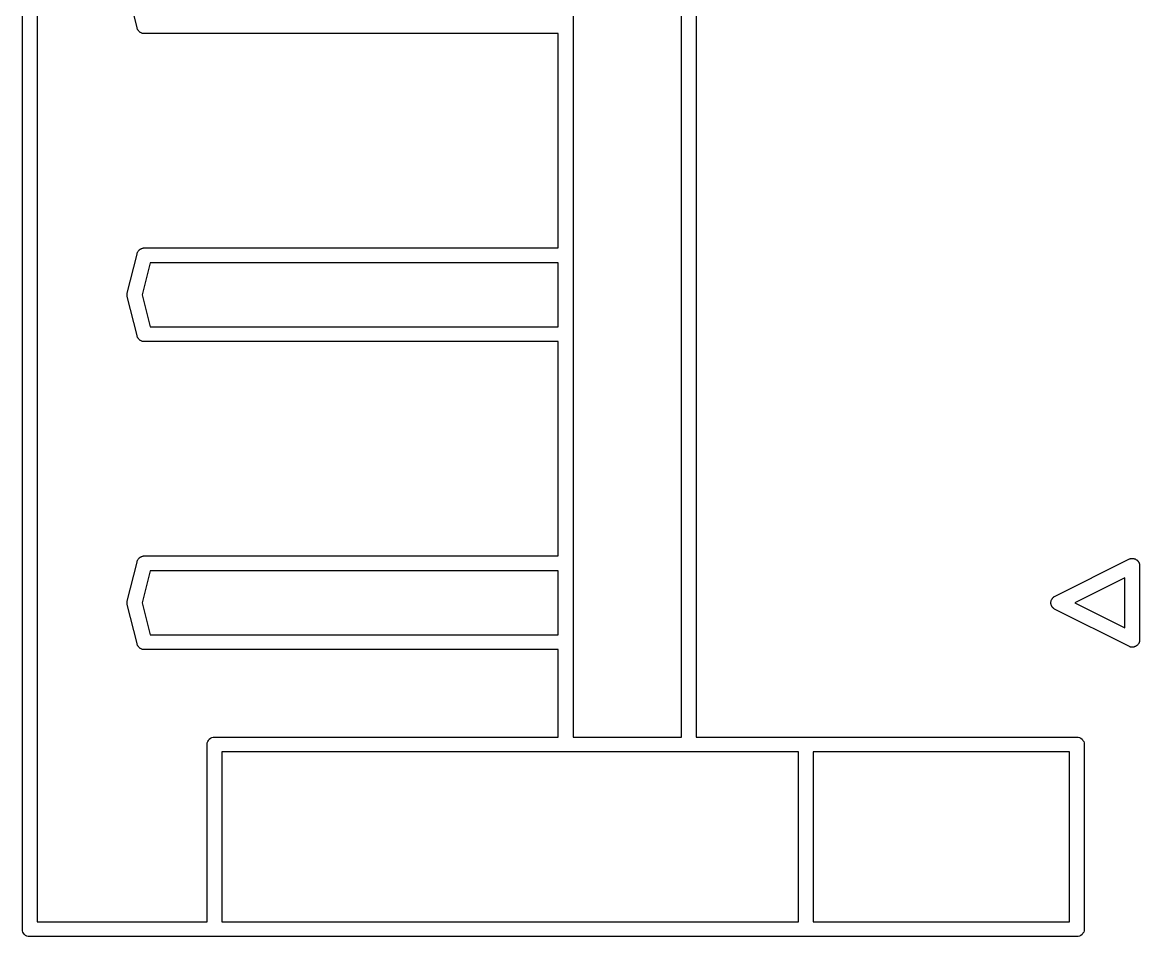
# Model space of a CAD drawing. Extents: x 61 to 193, y -174 to -70.
# Drawn here: x 91.64 to 100.71, y -110.41 to -102.98 of the extents above; entities that cross this region are included whole.
import ezdxf

# ---------------------------------------------------------------- set-up
doc = ezdxf.new("R2010")
doc.units = 0
doc.header["$MEASUREMENT"] = 0
doc.layers.add('BLACK', color=7, linetype='CONTINUOUS')

msp = doc.modelspace()

# ---------------------------------------------------------------- linework, layer by layer
at = {"layer": 'BLACK', "linetype": 'CONTINUOUS'}
for p, q in [((96.992, -108.786), (96.992, -89.106)), ((97.112, -89.106), (97.112, -108.786)), ((91.642, -110.343), (91.642, -100.973)), ((91.762, -100.973), (91.762, -110.286)), ((96.112, -102.379), (96.112, -103.013)), ((92.5727, -103.026), (92.4935, -102.709)), ((92.5729, -103.028), (92.5727, -103.026)), ((92.5741, -103.032), (92.5729, -103.028)), ((92.5745, -103.033), (92.5741, -103.032)), ((92.575, -103.035), (92.5745, -103.033)), ((92.5763, -103.039), (92.575, -103.035)), ((96.112, -103.013), (96.1123, -103.016)), ((96.1123, -103.016), (96.112, -103.019)), ((96.112, -103.019), (96.112, -104.873)), ((92.577, -103.04), (92.5763, -103.039)), ((92.5775, -103.042), (92.577, -103.04)), ((92.5798, -103.046), (92.5775, -103.042)), ((92.5819, -103.049), (92.5798, -103.046)), ((92.5828, -103.051), (92.5819, -103.049)), ((92.5836, -103.052), (92.5828, -103.051)), ((92.5866, -103.055), (92.5836, -103.052)), ((92.5894, -103.059), (92.5866, -103.055)), ((92.5905, -103.06), (92.5894, -103.059)), ((92.5915, -103.061), (92.5905, -103.06)), ((92.5951, -103.063), (92.5915, -103.061)), ((92.5985, -103.066), (92.5951, -103.063)), ((92.5998, -103.067), (92.5985, -103.066)), ((92.601, -103.068), (92.5998, -103.067)), ((92.605, -103.07), (92.601, -103.068)), ((92.6089, -103.072), (92.605, -103.07)), ((92.6103, -103.072), (92.6089, -103.072)), ((92.6117, -103.073), (92.6103, -103.072)), ((92.616, -103.074), (92.6117, -103.073)), ((92.6202, -103.075), (92.616, -103.074)), ((92.6217, -103.075), (92.6202, -103.075)), ((92.6231, -103.076), (92.6217, -103.075)), ((92.6276, -103.076), (92.6231, -103.076)), ((92.6291, -103.076), (92.6276, -103.076)), ((92.6305, -103.076), (92.6291, -103.076)), ((92.6349, -103.076), (92.6305, -103.076)), ((92.6364, -103.076), (92.6349, -103.076)), ((95.992, -103.076), (92.6364, -103.076)), ((95.992, -104.816), (95.992, -103.076)), ((92.5763, -104.853), (92.577, -104.852)), ((92.577, -104.852), (92.5775, -104.85)), ((92.5775, -104.85), (92.5798, -104.846)), ((92.5798, -104.846), (92.5819, -104.843)), ((92.5819, -104.843), (92.5828, -104.841)), ((92.5828, -104.841), (92.5836, -104.84)), ((92.5836, -104.84), (92.5866, -104.837)), ((92.5866, -104.837), (92.5894, -104.833)), ((92.5894, -104.833), (92.5905, -104.832)), ((92.5905, -104.832), (92.5915, -104.831)), ((92.5915, -104.831), (92.5951, -104.829)), ((92.5951, -104.829), (92.5985, -104.826)), ((92.5985, -104.826), (92.5998, -104.825)), ((92.5998, -104.825), (92.601, -104.824)), ((92.601, -104.824), (92.605, -104.822)), ((92.605, -104.822), (92.6089, -104.82)), ((92.6089, -104.82), (92.6103, -104.82)), ((92.6103, -104.82), (92.6117, -104.819)), ((92.6117, -104.819), (92.616, -104.818)), ((92.616, -104.818), (92.6202, -104.817)), ((92.6202, -104.817), (92.6217, -104.817)), ((92.6217, -104.817), (92.6231, -104.816)), ((92.6231, -104.816), (92.6276, -104.816)), ((92.6276, -104.816), (92.6291, -104.816)), ((92.6291, -104.816), (92.6305, -104.816)), ((92.6305, -104.816), (92.6349, -104.816)), ((92.6349, -104.816), (92.6364, -104.816)), ((92.6364, -104.816), (95.992, -104.816)), ((92.4936, -105.182), (92.5727, -104.866)), ((92.5727, -104.866), (92.5729, -104.864)), ((92.5729, -104.864), (92.5741, -104.86)), ((92.5741, -104.86), (92.5745, -104.859)), ((92.5745, -104.859), (92.575, -104.857)), ((92.575, -104.857), (92.5763, -104.853)), ((92.6788, -104.936), (92.6138, -105.196)), ((95.992, -104.936), (92.6788, -104.936)), ((95.992, -105.456), (95.992, -104.936)), ((96.112, -104.873), (96.1123, -104.876)), ((96.1123, -104.876), (96.112, -104.879)), ((96.112, -104.879), (96.112, -105.513)), ((92.4918, -105.193), (92.4922, -105.19)), ((92.4919, -105.196), (92.4918, -105.193)), ((92.4918, -105.199), (92.4919, -105.196)), ((92.4922, -105.202), (92.4918, -105.199)), ((92.4922, -105.19), (92.4924, -105.187)), ((92.4924, -105.205), (92.4922, -105.202)), ((92.4924, -105.187), (92.4936, -105.182)), ((92.4934, -105.209), (92.4924, -105.205)), ((92.5727, -105.526), (92.4934, -105.209)), ((92.6138, -105.196), (92.6788, -105.456)), ((92.6788, -105.456), (95.992, -105.456)), ((92.5729, -105.528), (92.5727, -105.526)), ((92.5741, -105.532), (92.5729, -105.528)), ((92.5745, -105.533), (92.5741, -105.532)), ((92.575, -105.535), (92.5745, -105.533)), ((92.5763, -105.539), (92.575, -105.535)), ((92.577, -105.54), (92.5763, -105.539)), ((92.5775, -105.542), (92.577, -105.54)), ((92.5798, -105.546), (92.5775, -105.542)), ((92.5819, -105.549), (92.5798, -105.546)), ((92.5828, -105.551), (92.5819, -105.549)), ((92.5836, -105.552), (92.5828, -105.551)), ((92.5866, -105.555), (92.5836, -105.552)), ((92.5894, -105.559), (92.5866, -105.555)), ((92.5905, -105.56), (92.5894, -105.559)), ((92.5915, -105.561), (92.5905, -105.56)), ((92.5951, -105.563), (92.5915, -105.561)), ((92.5985, -105.566), (92.5951, -105.563)), ((92.5998, -105.567), (92.5985, -105.566)), ((92.601, -105.568), (92.5998, -105.567)), ((92.605, -105.57), (92.601, -105.568)), ((92.6089, -105.572), (92.605, -105.57)), ((92.6103, -105.572), (92.6089, -105.572)), ((92.6117, -105.573), (92.6103, -105.572)), ((92.616, -105.574), (92.6117, -105.573)), ((92.6202, -105.575), (92.616, -105.574)), ((92.6217, -105.575), (92.6202, -105.575)), ((92.6231, -105.576), (92.6217, -105.575)), ((92.6276, -105.576), (92.6231, -105.576)), ((92.6291, -105.576), (92.6276, -105.576)), ((92.6305, -105.576), (92.6291, -105.576)), ((92.6349, -105.576), (92.6305, -105.576)), ((92.6364, -105.576), (92.6349, -105.576)), ((95.992, -105.576), (92.6364, -105.576)), ((95.992, -107.316), (95.992, -105.576)), ((96.112, -105.513), (96.1123, -105.516)), ((96.1123, -105.516), (96.112, -105.519)), ((96.112, -105.519), (96.112, -107.373)), ((92.4936, -107.682), (92.5727, -107.366)), ((92.5727, -107.366), (92.5729, -107.364)), ((92.5729, -107.364), (92.5741, -107.36)), ((92.5741, -107.36), (92.5745, -107.359)), ((92.5745, -107.359), (92.575, -107.357)), ((92.575, -107.357), (92.5763, -107.353)), ((92.5763, -107.353), (92.577, -107.352)), ((92.577, -107.352), (92.5775, -107.35)), ((92.5775, -107.35), (92.5798, -107.346)), ((92.5798, -107.346), (92.5819, -107.343)), ((92.5819, -107.343), (92.5828, -107.341)), ((92.5828, -107.341), (92.5836, -107.34)), ((92.5836, -107.34), (92.5866, -107.337)), ((92.5866, -107.337), (92.5894, -107.333)), ((92.5894, -107.333), (92.5905, -107.332)), ((92.5905, -107.332), (92.5915, -107.331)), ((92.5915, -107.331), (92.5951, -107.329)), ((92.5951, -107.329), (92.5985, -107.326)), ((92.5985, -107.326), (92.5998, -107.325)), ((92.5998, -107.325), (92.601, -107.324)), ((92.601, -107.324), (92.605, -107.322)), ((92.605, -107.322), (92.6089, -107.32)), ((92.6089, -107.32), (92.6103, -107.32)), ((92.6103, -107.32), (92.6117, -107.319)), ((92.6117, -107.319), (92.616, -107.318)), ((92.616, -107.318), (92.6202, -107.317)), ((92.6202, -107.317), (92.6217, -107.317)), ((92.6217, -107.317), (92.6231, -107.316)), ((92.6231, -107.316), (92.6276, -107.316)), ((92.6276, -107.316), (92.6291, -107.316)), ((92.6291, -107.316), (92.6305, -107.316)), ((92.6305, -107.316), (92.6349, -107.316)), ((92.6349, -107.316), (92.6364, -107.316)), ((92.6364, -107.316), (95.992, -107.316)), ((96.112, -107.373), (96.1123, -107.376)), ((96.1123, -107.376), (96.112, -107.379)), ((96.112, -107.379), (96.112, -108.013)), ((100.026, -107.642), (100.624, -107.343)), ((100.624, -107.343), (100.629, -107.34)), ((100.629, -107.34), (100.633, -107.339)), ((100.633, -107.339), (100.636, -107.338)), ((100.636, -107.338), (100.638, -107.337)), ((100.638, -107.337), (100.64, -107.337)), ((100.64, -107.337), (100.644, -107.336)), ((100.644, -107.336), (100.648, -107.336)), ((100.648, -107.336), (100.65, -107.336)), ((100.65, -107.336), (100.652, -107.336)), ((100.652, -107.336), (100.656, -107.336)), ((100.656, -107.336), (100.66, -107.336)), ((100.66, -107.336), (100.662, -107.337)), ((100.662, -107.337), (100.664, -107.337)), ((100.664, -107.337), (100.667, -107.338)), ((100.667, -107.338), (100.671, -107.339)), ((100.671, -107.339), (100.673, -107.34)), ((100.673, -107.34), (100.675, -107.34)), ((100.675, -107.34), (100.678, -107.342)), ((100.678, -107.342), (100.682, -107.344)), ((100.682, -107.344), (100.684, -107.345)), ((100.684, -107.345), (100.685, -107.346)), ((100.685, -107.346), (100.688, -107.348)), ((100.688, -107.348), (100.692, -107.35)), ((100.692, -107.35), (100.693, -107.352)), ((100.693, -107.352), (100.695, -107.353)), ((100.695, -107.353), (100.697, -107.356)), ((100.697, -107.356), (100.7, -107.359)), ((100.7, -107.359), (100.701, -107.361)), ((100.701, -107.361), (100.702, -107.363)), ((100.702, -107.363), (100.704, -107.366)), ((100.704, -107.366), (100.706, -107.369)), ((100.706, -107.369), (100.707, -107.371)), ((100.707, -107.371), (100.708, -107.373)), ((100.708, -107.373), (100.709, -107.377)), ((100.709, -107.377), (100.71, -107.38)), ((100.71, -107.38), (100.711, -107.382)), ((100.711, -107.382), (100.711, -107.384)), ((100.711, -107.384), (100.712, -107.388)), ((100.712, -107.388), (100.712, -107.392)), ((100.712, -107.392), (100.712, -107.397)), ((92.6788, -107.436), (92.6138, -107.696)), ((95.992, -107.436), (92.6788, -107.436)), ((95.992, -107.956), (95.992, -107.436)), ((100.712, -107.397), (100.712, -107.995)), ((100.592, -107.493), (100.186, -107.696)), ((100.592, -107.899), (100.592, -107.493)), ((99.9996, -107.666), (100.002, -107.663)), ((100.002, -107.663), (100.004, -107.659)), ((100.004, -107.659), (100.006, -107.658)), ((100.006, -107.656), (100.01, -107.654)), ((100.006, -107.658), (100.006, -107.656)), ((100.01, -107.654), (100.012, -107.65)), ((100.012, -107.65), (100.014, -107.65)), ((100.014, -107.65), (100.015, -107.648)), ((100.015, -107.648), (100.019, -107.646)), ((100.019, -107.646), (100.022, -107.644)), ((100.022, -107.644), (100.026, -107.642)), ((92.4918, -107.693), (92.4922, -107.69)), ((92.4919, -107.696), (92.4918, -107.693)), ((92.4918, -107.699), (92.4919, -107.696)), ((92.4922, -107.702), (92.4918, -107.699)), ((92.4922, -107.69), (92.4924, -107.687)), ((92.4924, -107.705), (92.4922, -107.702)), ((92.4924, -107.687), (92.4936, -107.682)), ((92.4935, -107.709), (92.4924, -107.705)), ((92.5727, -108.026), (92.4935, -107.709)), ((92.6138, -107.696), (92.6788, -107.956)), ((99.9919, -107.692), (99.9921, -107.69)), ((99.992, -107.696), (99.9919, -107.692)), ((99.9919, -107.7), (99.992, -107.696)), ((99.9921, -107.702), (99.9919, -107.7)), ((99.9921, -107.69), (99.9922, -107.688)), ((99.9922, -107.704), (99.9921, -107.702)), ((99.9922, -107.688), (99.9931, -107.684)), ((99.9931, -107.708), (99.9922, -107.704)), ((99.9931, -107.684), (99.9939, -107.68)), ((99.9939, -107.712), (99.9931, -107.708)), ((99.9939, -107.68), (99.9944, -107.679)), ((99.9944, -107.713), (99.9939, -107.712)), ((99.9944, -107.679), (99.9948, -107.677)), ((99.9948, -107.715), (99.9944, -107.713)), ((99.9948, -107.677), (99.9965, -107.673)), ((99.9965, -107.719), (99.9948, -107.715)), ((99.9965, -107.673), (99.9981, -107.669)), ((99.9981, -107.723), (99.9965, -107.719)), ((99.9981, -107.669), (99.999, -107.668)), ((99.999, -107.724), (99.9981, -107.723)), ((99.999, -107.668), (99.9996, -107.666)), ((99.9996, -107.726), (99.999, -107.724)), ((100.002, -107.729), (99.9996, -107.726)), ((100.004, -107.733), (100.002, -107.729)), ((100.006, -107.734), (100.004, -107.733)), ((100.006, -107.736), (100.006, -107.734)), ((100.01, -107.738), (100.006, -107.736)), ((100.012, -107.742), (100.01, -107.738)), ((100.014, -107.742), (100.012, -107.742)), ((100.015, -107.744), (100.014, -107.742)), ((100.019, -107.746), (100.015, -107.744)), ((100.022, -107.748), (100.019, -107.746)), ((100.026, -107.75), (100.022, -107.748)), ((100.624, -108.049), (100.026, -107.75)), ((100.186, -107.696), (100.592, -107.899)), ((92.5729, -108.028), (92.5727, -108.026)), ((92.6788, -107.956), (95.992, -107.956)), ((96.112, -108.013), (96.1123, -108.016)), ((96.1123, -108.016), (96.112, -108.019)), ((96.112, -108.019), (96.112, -108.786)), ((100.704, -108.026), (100.702, -108.029)), ((100.706, -108.023), (100.704, -108.026)), ((100.707, -108.021), (100.706, -108.023)), ((100.708, -108.019), (100.707, -108.021)), ((100.709, -108.015), (100.708, -108.019)), ((100.71, -108.012), (100.709, -108.015)), ((100.711, -108.01), (100.71, -108.012)), ((100.712, -108.004), (100.711, -108.008)), ((100.711, -108.008), (100.711, -108.01)), ((100.712, -107.995), (100.712, -108)), ((100.712, -108), (100.712, -108.004)), ((92.5741, -108.032), (92.5729, -108.028)), ((92.5745, -108.033), (92.5741, -108.032)), ((92.575, -108.035), (92.5745, -108.033)), ((92.5763, -108.039), (92.575, -108.035)), ((92.577, -108.04), (92.5763, -108.039)), ((92.5775, -108.042), (92.577, -108.04)), ((92.5798, -108.046), (92.5775, -108.042)), ((92.5819, -108.049), (92.5798, -108.046)), ((92.5828, -108.051), (92.5819, -108.049)), ((92.5836, -108.052), (92.5828, -108.051)), ((92.5866, -108.055), (92.5836, -108.052)), ((92.5894, -108.059), (92.5866, -108.055)), ((92.5905, -108.06), (92.5894, -108.059)), ((92.5915, -108.061), (92.5905, -108.06)), ((92.5951, -108.063), (92.5915, -108.061)), ((92.5985, -108.066), (92.5951, -108.063)), ((92.5998, -108.067), (92.5985, -108.066)), ((92.601, -108.068), (92.5998, -108.067)), ((92.605, -108.07), (92.601, -108.068)), ((92.6089, -108.072), (92.605, -108.07)), ((92.6103, -108.072), (92.6089, -108.072)), ((92.6117, -108.073), (92.6103, -108.072)), ((92.616, -108.074), (92.6117, -108.073)), ((92.6202, -108.075), (92.616, -108.074)), ((92.6217, -108.075), (92.6202, -108.075)), ((92.6231, -108.076), (92.6217, -108.075)), ((92.6276, -108.076), (92.6231, -108.076)), ((92.6291, -108.076), (92.6276, -108.076)), ((92.6305, -108.076), (92.6291, -108.076)), ((92.6349, -108.076), (92.6305, -108.076)), ((92.6364, -108.076), (92.6349, -108.076)), ((95.992, -108.076), (92.6364, -108.076)), ((95.992, -108.786), (95.992, -108.076)), ((100.629, -108.052), (100.624, -108.049)), ((100.633, -108.053), (100.629, -108.052)), ((100.636, -108.054), (100.633, -108.053)), ((100.638, -108.055), (100.636, -108.054)), ((100.64, -108.055), (100.638, -108.055)), ((100.644, -108.056), (100.64, -108.055)), ((100.648, -108.056), (100.644, -108.056)), ((100.65, -108.056), (100.648, -108.056)), ((100.652, -108.056), (100.65, -108.056)), ((100.656, -108.056), (100.652, -108.056)), ((100.66, -108.056), (100.656, -108.056)), ((100.662, -108.055), (100.66, -108.056)), ((100.664, -108.055), (100.662, -108.055)), ((100.667, -108.054), (100.664, -108.055)), ((100.671, -108.053), (100.667, -108.054)), ((100.673, -108.052), (100.671, -108.053)), ((100.675, -108.052), (100.673, -108.052)), ((100.678, -108.05), (100.675, -108.052)), ((100.682, -108.048), (100.678, -108.05)), ((100.684, -108.047), (100.682, -108.048)), ((100.685, -108.046), (100.684, -108.047)), ((100.688, -108.044), (100.685, -108.046)), ((100.692, -108.042), (100.688, -108.044)), ((100.693, -108.04), (100.692, -108.042)), ((100.695, -108.039), (100.693, -108.04)), ((100.697, -108.036), (100.695, -108.039)), ((100.7, -108.033), (100.697, -108.036)), ((100.701, -108.031), (100.7, -108.033)), ((100.702, -108.029), (100.701, -108.031)), ((93.1417, -108.846), (93.1429, -108.834)), ((93.1429, -108.834), (93.1463, -108.823)), ((93.1463, -108.823), (93.1519, -108.813)), ((93.1519, -108.813), (93.1594, -108.803)), ((93.1594, -108.803), (93.1685, -108.796)), ((93.1685, -108.796), (93.1789, -108.79)), ((93.1789, -108.79), (93.1902, -108.787)), ((93.1902, -108.787), (93.1991, -108.786)), ((93.1991, -108.786), (93.1991, -108.786)), ((93.1991, -108.786), (93.202, -108.786)), ((93.202, -108.786), (93.2049, -108.786)), ((93.2049, -108.786), (95.992, -108.786)), ((96.112, -108.786), (96.992, -108.786)), ((97.112, -108.786), (97.9991, -108.786)), ((97.9991, -108.786), (98.002, -108.786)), ((98.002, -108.786), (98.0049, -108.786)), ((98.0049, -108.786), (100.199, -108.786)), ((100.199, -108.786), (100.202, -108.786)), ((100.202, -108.786), (100.205, -108.786)), ((100.205, -108.786), (100.205, -108.786)), ((100.205, -108.786), (100.214, -108.787)), ((100.214, -108.787), (100.225, -108.79)), ((100.225, -108.79), (100.235, -108.796)), ((100.235, -108.796), (100.245, -108.803)), ((100.245, -108.803), (100.252, -108.813)), ((100.252, -108.813), (100.258, -108.823)), ((100.258, -108.823), (100.261, -108.834)), ((100.261, -108.834), (100.262, -108.846)), ((93.142, -108.849), (93.1417, -108.846)), ((93.142, -110.286), (93.142, -108.849)), ((96.0491, -108.906), (93.262, -108.906)), ((93.262, -108.906), (93.262, -110.286)), ((96.052, -108.906), (96.0491, -108.906)), ((96.0549, -108.906), (96.052, -108.906)), ((97.0491, -108.906), (96.0549, -108.906)), ((97.052, -108.906), (97.0491, -108.906)), ((97.0549, -108.906), (97.052, -108.906)), ((97.942, -108.906), (97.0549, -108.906)), ((97.942, -110.286), (97.942, -108.906)), ((98.062, -108.906), (98.062, -110.286)), ((100.142, -108.906), (98.062, -108.906)), ((100.142, -110.286), (100.142, -108.906)), ((100.262, -108.846), (100.262, -108.849)), ((100.262, -108.849), (100.262, -110.343)), ((91.762, -110.286), (93.142, -110.286)), ((93.262, -110.286), (97.942, -110.286)), ((98.062, -110.286), (100.142, -110.286)), ((91.6417, -110.346), (91.642, -110.343)), ((91.6429, -110.358), (91.6417, -110.346)), ((91.6463, -110.369), (91.6429, -110.358)), ((91.6519, -110.379), (91.6463, -110.369)), ((91.6594, -110.389), (91.6519, -110.379)), ((100.252, -110.379), (100.245, -110.389)), ((100.258, -110.369), (100.252, -110.379)), ((100.261, -110.358), (100.258, -110.369)), ((100.262, -110.349), (100.261, -110.358)), ((100.262, -110.343), (100.262, -110.346)), ((100.262, -110.346), (100.262, -110.349)), ((100.262, -110.349), (100.262, -110.349)), ((91.6685, -110.396), (91.6594, -110.389)), ((91.6789, -110.402), (91.6685, -110.396)), ((91.6902, -110.405), (91.6789, -110.402)), ((91.702, -110.406), (91.6902, -110.405)), ((91.7049, -110.406), (91.702, -110.406)), ((93.1991, -110.406), (91.7049, -110.406)), ((93.202, -110.406), (93.1991, -110.406)), ((93.2049, -110.406), (93.202, -110.406)), ((97.9991, -110.406), (93.2049, -110.406)), ((98.002, -110.406), (97.9991, -110.406)), ((98.0049, -110.406), (98.002, -110.406)), ((100.199, -110.406), (98.0049, -110.406)), ((100.202, -110.406), (100.199, -110.406)), ((100.214, -110.405), (100.202, -110.406)), ((100.225, -110.402), (100.214, -110.405)), ((100.235, -110.396), (100.225, -110.402)), ((100.245, -110.389), (100.235, -110.396))]:
    msp.add_line(p, q, dxfattribs=at)

doc.saveas('drawing.dxf')
